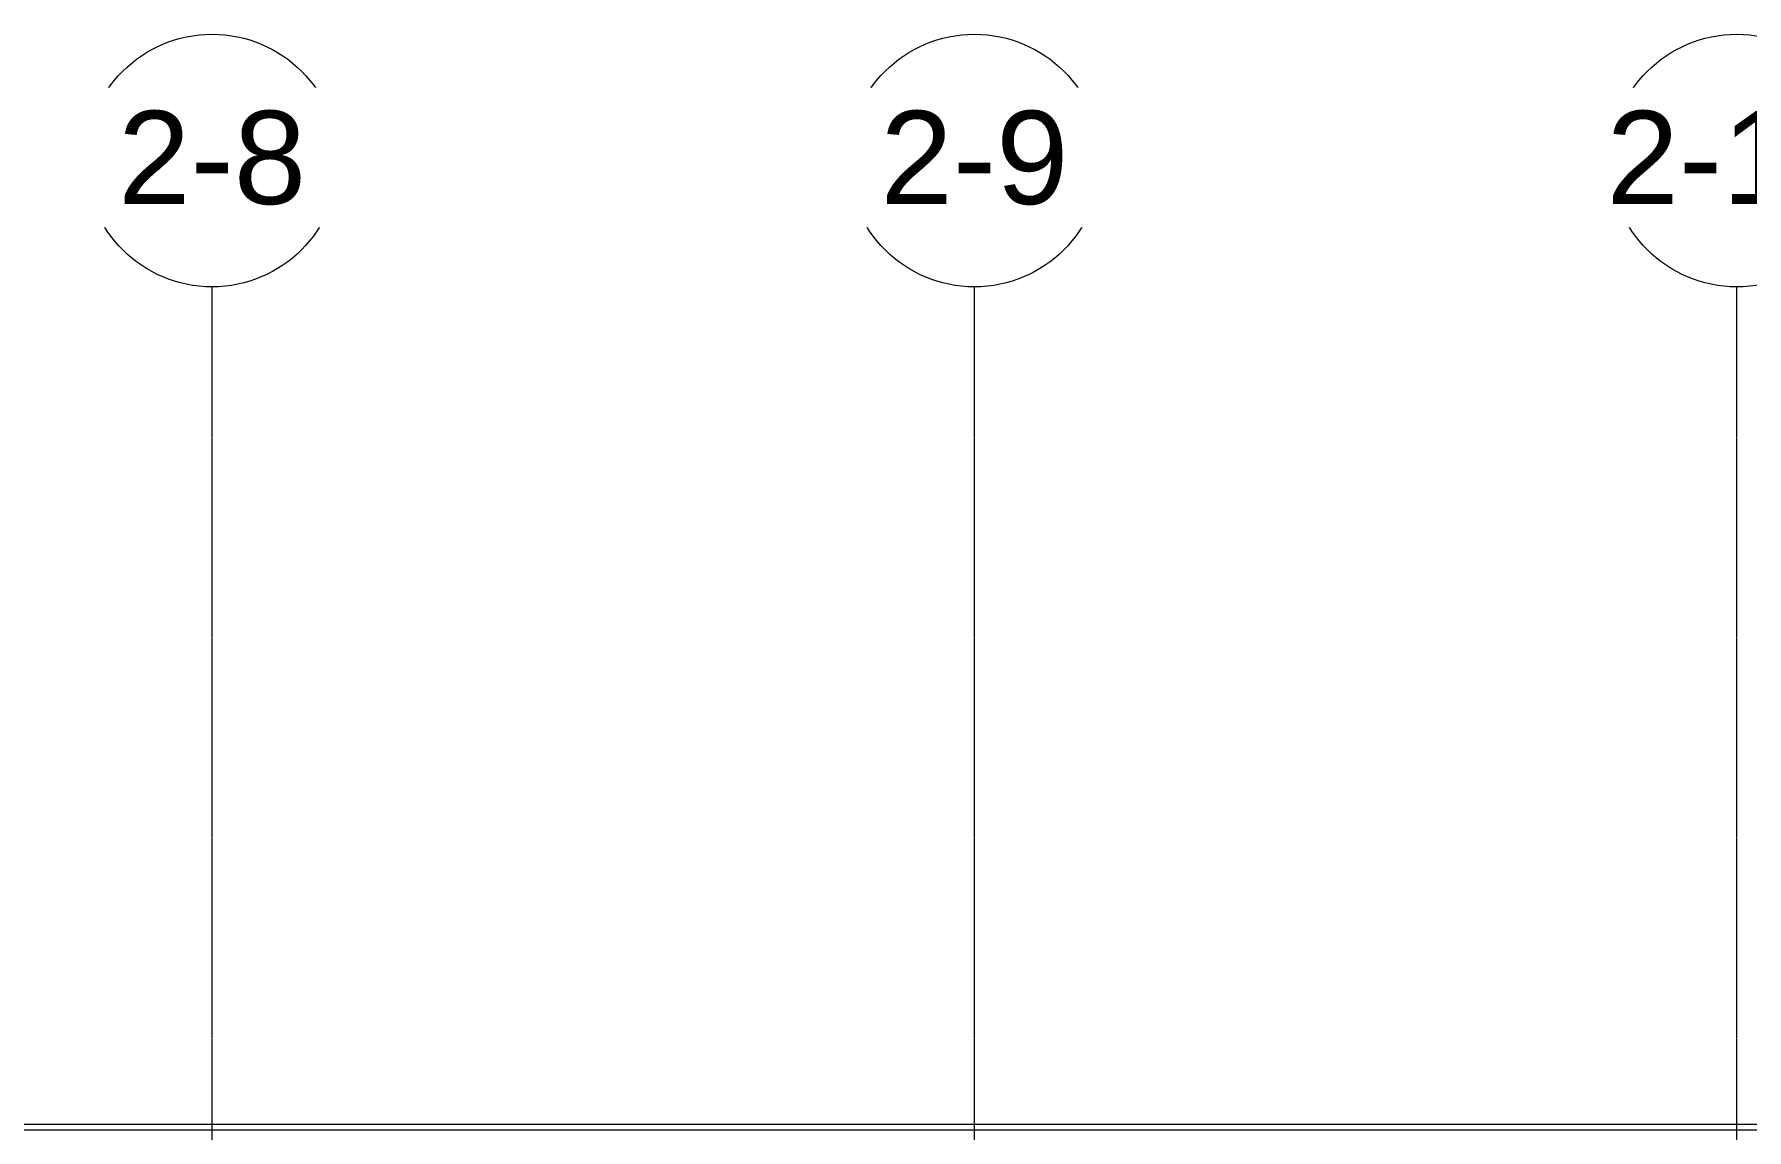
# Model space of a CAD drawing. Header units: inches. Extents: x 21386 to 98862, y -290 to 853.
# Drawn here: x 37593 to 38244, y 352 to 768 of the extents above; entities that cross this region are included whole.
import ezdxf

# ---------------------------------------------------------------- set-up
doc = ezdxf.new("R2010")
doc.units = ezdxf.units.IN
doc.header["$MEASUREMENT"] = 0
doc.linetypes.add('Grid Line 1_2_', pattern=[0.875, 0.5, -0.125, 0.125, -0.125])
for name, color, linetype, lineweight in [('A-ROOF', 132, 'Continuous', 13), ('S-GRID', 1, 'Continuous', 9), ('S-GRID-IDEN', 1, 'Continuous', 9)]:
    doc.layers.add(name, color=color, linetype=linetype, lineweight=lineweight)
doc.styles.add('Arial_2', font='arial.ttf', dxfattribs={"height": 35.407186})

# ---------------------------------------------------------------- blocks, each defined once
blk = doc.blocks.new('Grid - Grid Head - Circle-14747-Building Section - East_West looking South')
at = {"layer": 'S-GRID-IDEN'}
blk.add_circle((-23085.89, 719.89), 48, dxfattribs=at)

msp = doc.modelspace()

# ---------------------------------------------------------------- linework, layer by layer
at = {"layer": 'A-ROOF', "color": 7}
for p, q in [((39127.21, 353.63), (35620.46, 353.63)), ((35620.46, 351.63), (39113.46, 351.63))]:
    msp.add_line(p, q, dxfattribs=at)
at = {"layer": 'S-GRID', "linetype": 'Grid Line 1_2_'}
for p, q in [((37660.96, -273.16), (37660.96, 671.89)), ((37660.96, -273.16), (37660.96, 671.89)), ((37950.46, -273.16), (37950.46, 671.89)), ((37950.46, -273.16), (37950.46, 671.89)), ((38239.96, -273.16), (38239.96, 671.89)), ((38239.96, -273.16), (38239.96, 671.89))]:
    msp.add_line(p, q, dxfattribs=at)

# ---------------------------------------------------------------- block references
at = {"layer": 'S-GRID-IDEN'}
for p in [(60746.85, 0), (61036.35, 0), (61325.85, 0)]:
    msp.add_blockref('Grid - Grid Head - Circle-14747-Building Section - East_West looking South', p, dxfattribs=at)

# ---------------------------------------------------------------- next in the draw order: texts
at = {"layer": 'S-GRID-IDEN', "char_height": 35.407, "attachment_point": 2, "line_spacing_factor": 0.938532, "style": 'Arial_2', "bg_fill": 3, "box_fill_scale": 1.25, "bg_fill_color": 0, "bg_fill_transparency": 0}
for s, insert, width in [('1-8', (37660.95, 738.77), 85.104), ('1-9', (37950.45, 738.77), 85.104), ('1-10', (38239.95, 738.77), 117.936)]:
    msp.add_mtext(s, dxfattribs=dict(at, insert=insert, width=width))

# ---------------------------------------------------------------- next in the draw order: block references
at = {"layer": 'S-GRID-IDEN'}
for p in [(60746.85, 0), (61036.35, 0), (61325.85, 0)]:
    msp.add_blockref('Grid - Grid Head - Circle-14747-Building Section - East_West looking South', p, dxfattribs=at)

# ---------------------------------------------------------------- next in the draw order: texts
at = {"layer": 'S-GRID-IDEN', "char_height": 35.407, "attachment_point": 2, "line_spacing_factor": 0.938532, "style": 'Arial_2', "bg_fill": 3, "box_fill_scale": 1.25, "bg_fill_color": 0, "bg_fill_transparency": 0}
for s, insert, width in [('2-8', (37660.95, 738.77), 85.104), ('2-9', (37950.45, 738.77), 85.104), ('2-10', (38239.95, 738.77), 117.936)]:
    msp.add_mtext(s, dxfattribs=dict(at, insert=insert, width=width))

doc.saveas('drawing.dxf')
